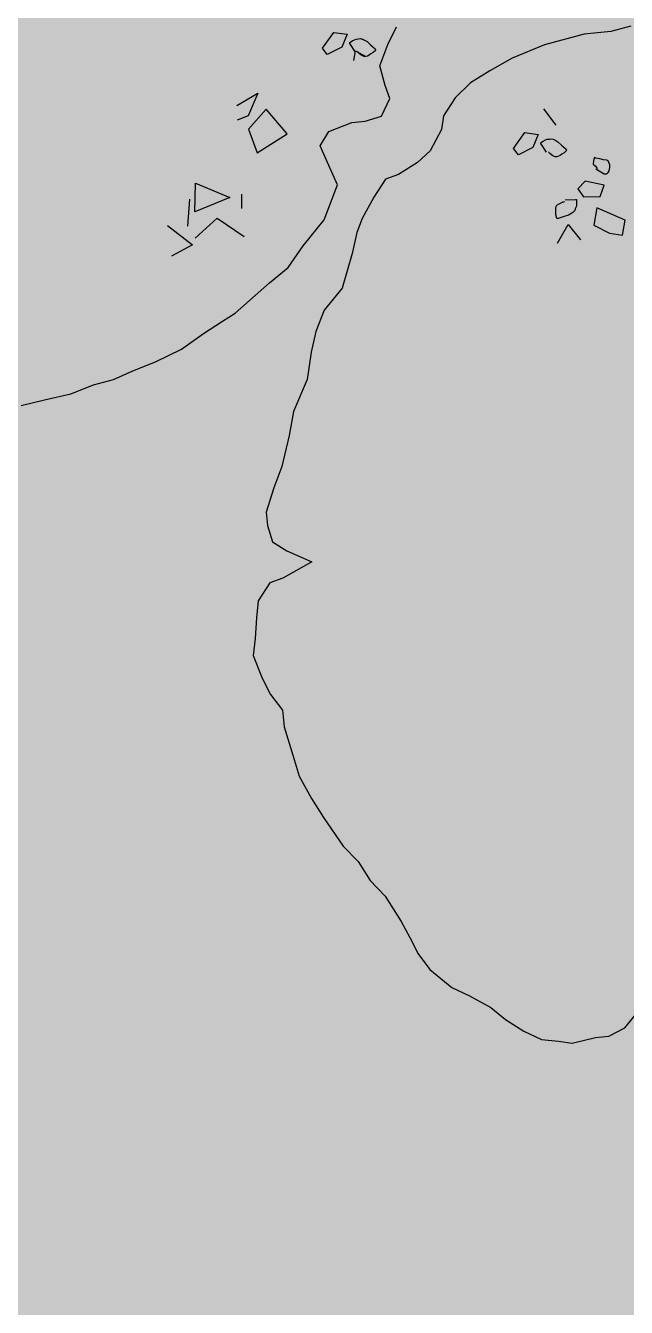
# Model space of a CAD drawing. Header units: metres. Extents: x 71066629 to 71645179, y 84793221 to 85208804.
# Drawn here: x 71368757 to 71372679, y 85025695 to 85034060 of the extents above; entities that cross this region are included whole.
import ezdxf

# ---------------------------------------------------------------- set-up
doc = ezdxf.new("R2010")
doc.units = ezdxf.units.M
doc.header["$LTSCALE"] = 1000
for name, color, linetype in [('A_SITEP_PLANT', 85, 'Continuous'), ('G-FRIE-FLWL', 6, 'Continuous'), ('G-PLTG', 105, 'Continuous')]:
    doc.layers.add(name, color=color, linetype=linetype)

# ---------------------------------------------------------------- blocks, each defined once
blk = doc.blocks.new('A$C1F6C256B')
at = {"layer": 'A_SITEP_PLANT'}
for p, q in [((1318.097973540018, 4291.727245808463), (1264.785407084681, 4363.345617559448)), ((1318.097973540018, 4291.727245808463), (1264.785407084681, 4363.345617559448)), ((1131.893351090257, 4190.971924650774), (1180.97796724987, 4259.3547952433)), ((1131.893351090257, 4190.971924650774), (1180.97796724987, 4259.3547952433)), ((1180.97796724987, 4259.3547952433), (1239.312438831316, 4251.565258438088)), ((1180.97796724987, 4259.3547952433), (1239.312438831316, 4251.565258438088)), ((1239.312438831316, 4251.565258438088), (1216.066580242769, 4195.043071364839)), ((1239.312438831316, 4251.565258438088), (1216.066580242769, 4195.043071364839)), ((1153.378962853807, 4162.947876524821), (1131.893351090257, 4190.971924650774)), ((1153.378962853807, 4162.947876524821), (1131.893351090257, 4190.971924650774)), ((1216.066580242769, 4195.043071364839), (1153.378962853807, 4162.947876524821)), ((1216.066580242769, 4195.043071364839), (1153.378962853807, 4162.947876524821)), ((1443.599912244768, 4047.569325305172), (1412.406469291018, 4015.14843804267)), ((1443.599912244768, 4047.569325305172), (1412.406469291018, 4015.14843804267)), ((1527.147797315032, 4031.345237376518), (1443.599912244768, 4047.569325305172)), ((1527.147797315032, 4031.345237376518), (1443.599912244768, 4047.569325305172)), ((1508.979310402123, 3981.800584983721), (1527.147797315032, 4031.345237376518)), ((1508.979310402123, 3981.800584983721), (1527.147797315032, 4031.345237376518)), ((1412.406469291018, 4015.14843804267), (1437.551128740248, 3979.799049899768)), ((1412.406469291018, 4015.14843804267), (1437.551128740248, 3979.799049899768)), ((1437.551128740248, 3979.799049899768), (1508.979310402123, 3981.800584983721)), ((1437.551128740248, 3979.799049899768), (1508.979310402123, 3981.800584983721)), ((1494.476424120192, 3932.00725420806), (1481.948406350101, 3857.120886165416)), ((1494.476424120192, 3932.00725420806), (1481.948406350101, 3857.120886165416)), ((1618.293994075386, 3878.891576869588), (1494.476424120192, 3932.00725420806)), ((1618.293994075386, 3878.891576869588), (1494.476424120192, 3932.00725420806)), ((1323.758009000041, 3777.950554907555), (1370.373561948189, 3859.040769412183)), ((1323.758009000041, 3777.950554907555), (1370.373561948189, 3859.040769412183)), ((1370.373561948189, 3859.040769412183), (1423.29154575523, 3793.454137153924)), ((1370.373561948189, 3859.040769412183), (1423.29154575523, 3793.454137153924)), ((1481.948406350101, 3857.120886165416), (1549.887928289943, 3821.749297759758)), ((1481.948406350101, 3857.120886165416), (1549.887928289943, 3821.749297759758)), ((1606.878234266653, 3813.219474645012), (1618.293994075386, 3878.891576869588)), ((1606.878234266653, 3813.219474645012), (1618.293994075386, 3878.891576869588)), ((1423.29154575523, 3793.454137153924), (1423.29154575523, 3793.454137153924)), ((1423.29154575523, 3793.454137153924), (1423.29154575523, 3793.454137153924)), ((1549.887928289943, 3821.749297759758), (1606.878234266653, 3813.219474645012)), ((1549.887928289943, 3821.749297759758), (1606.878234266653, 3813.219474645012)), ((4362.374460244144, 1692.660910485021), (4411.439256298356, 1761.244300278515)), ((4362.374460244144, 1692.660910485021), (4411.439256298356, 1761.244300278515)), ((4411.439256298356, 1761.244300278515), (4469.773729034583, 1753.454762452893)), ((4411.439256298356, 1761.244300278515), (4469.773729034583, 1753.454762452893)), ((4469.773729034583, 1753.454762452893), (4446.628128945537, 1696.942484908534)), ((4469.773729034583, 1753.454762452893), (4446.628128945537, 1696.942484908534)), ((4383.840251902293, 1664.837381707796), (4362.374460244144, 1692.660910485021)), ((4383.840251902293, 1664.837381707796), (4362.374460244144, 1692.660910485021)), ((4446.628128945537, 1696.942484908534), (4383.840251902293, 1664.837381707796)), ((4446.628128945537, 1696.942484908534), (4383.840251902293, 1664.837381707796)), ((4499.575059859955, 1639.248187434831), (4505.934828345315, 1681.356015521102)), ((4499.575059859955, 1639.248187434831), (4505.934828345315, 1681.356015521102)), ((4505.934828345315, 1681.356015521102), (4551.686163202918, 1655.527893246123)), ((4505.934828345315, 1681.356015521102), (4551.686163202918, 1655.527893246123)), ((3990.500249236299, 1442.854526510957), (4081.182272667066, 1496.735228572099)), ((3990.500249236299, 1442.854526510957), (4081.182272667066, 1496.735228572099)), ((4081.182272667066, 1496.735228572099), (4038.714726655279, 1398.251289233274)), ((4081.182272667066, 1496.735228572099), (4038.714726655279, 1398.251289233274)), ((4038.714726655279, 1398.251289233274), (3990.969239438826, 1379.77088467477)), ((4038.714726655279, 1398.251289233274), (3990.969239438826, 1379.77088467477)), ((4117.607187510177, 1427.088721770066), (4041.172601486964, 1340.625059913204)), ((4117.607187510177, 1427.088721770066), (4041.172601486964, 1340.625059913204)), ((4209.687004889944, 1320.455025616218), (4117.607187510177, 1427.088721770066)), ((4209.687004889944, 1320.455025616218), (4117.607187510177, 1427.088721770066)), ((4041.172601486964, 1340.625059913204), (4077.978117854393, 1236.417579427798)), ((4041.172601486964, 1340.625059913204), (4077.978117854393, 1236.417579427798)), ((4077.978117854393, 1236.417579427798), (4209.687004889944, 1320.455025616218)), ((4077.978117854393, 1236.417579427798), (4209.687004889944, 1320.455025616218)), ((3807.018616707297, 979.9776143164781), (3810.669266233046, 1105.784976576309)), ((3807.018616707297, 979.9776143164781), (3810.669266233046, 1105.784976576309)), ((3810.669266233046, 1105.784976576309), (3959.439359207929, 1042.795181851747)), ((3810.669266233046, 1105.784976576309), (3959.439359207929, 1042.795181851747)), ((3776.848298322759, 918.3546207799227), (3785.037583198457, 1036.113674856431)), ((3776.848298322759, 918.3546207799227), (3785.037583198457, 1036.113674856431)), ((3959.439359207929, 1042.795181851747), (3807.018616707297, 979.9776143164781)), ((3959.439359207929, 1042.795181851747), (3807.018616707297, 979.9776143164781)), ((4011.656891218503, 994.5380742211419), (4011.187901526224, 1057.621716701979)), ((4011.656891218503, 994.5380742211419), (4011.187901526224, 1057.621716701979)), ((3808.029772088514, 866.3675454693148), (3904.157781457179, 952.1490451314603)), ((3808.029772088514, 866.3675454693148), (3904.157781457179, 952.1490451314603)), ((3904.157781457179, 952.1490451314603), (4021.654186312401, 872.9143300396972)), ((3904.157781457179, 952.1490451314603), (4021.654186312401, 872.9143300396972)), ((3688.51409454376, 920.5503740145068), (3797.270202610758, 836.6082777398406)), ((3688.51409454376, 920.5503740145068), (3797.270202610758, 836.6082777398406)), ((3797.270202610758, 836.6082777398406), (3704.970103476721, 786.8160972287878)), ((3797.270202610758, 836.6082777398406), (3704.970103476721, 786.8160972287878))]:
    blk.add_line(p, q, dxfattribs=at)
for points in [[(1642.305664752203, 4721.926305813075), (1556.382073184126, 4698.663585379749), (1439.765333458432, 4687.137301912531), (1267.807040899759, 4640.801579416671), (1126.351758878562, 4582.712403277168), (1028.699635377969, 4528.748435532529), (945.549205326126, 4476.422053269635), (878.4789468033123, 4410.913125867752), (827.356295871723, 4332.412803338433), (818.5908894624445, 4272.666669974831), (768.921014415333, 4179.539820859034), (714.9463471671334, 4129.894665983651), (631.803126731771, 4077.567220263795), (575.0354790056008, 4057.186244616838), (523.9128280024161, 3978.68592192579), (474.2627719888114, 3885.358555483108), (450.850324730156, 3824.36719942966), (430.3491767723463, 3733.920882148901), (408.3824696831871, 3658.302304325247), (386.4355815559393, 3582.483208958671), (307.7082624550094, 3486.484350815736), (272.5798926819116, 3394.592293437483), (252.0589258337859, 3304.346493717283), (234.4364749674569, 3184.846945703437), (174.5682365890243, 3046.399972258864), (155.493009838101, 2941.526950759377), (124.7608963397215, 2806.162239437108), (89.71824310789816, 2714.481130562898), (56.03561357589206, 2607.961851351254), (61.77911023132037, 2549.852240093344), (83.61538768949686, 2478.360629601783), (146.1463511046022, 2440.431476439466), (253.997510519519, 2392.213385480893), (128.6153643845464, 2320.940968659212), (71.74921679752879, 2300.550257387659), (20.62656586657977, 2222.049934777431), (13.2154354804079, 2147.667539355782), (7.321690448035952, 2058.867479724402), (0.002024136018008, 1984.49412459007), (39.14035925449571, 1885.373097831995), (75.49814933928428, 1815.318555576203), (126.4707256511902, 1746.907448278682), (133.6796076080063, 1673.971856564633), (155.4172115197289, 1602.472269467224), (177.2338440620806, 1531.179417454725), (198.9714479016257, 1459.679830276844), (252.7370048359153, 1362.004543759744), (305.1482856743969, 1278.965519363468), (390.9609190578922, 1154.92105175191), (456.4551817540778, 1087.945253680053), (508.7944697493222, 1004.700189383439), (574.2954203562695, 937.7286046498921), (609.2148536454188, 882.2984616172907), (644.127251292346, 826.8676231847785), (680.4917294316692, 756.8172939975339), (716.8569028186612, 686.7599291134393), (767.7306316820323, 618.3426041385392), (863.8463973519974, 539.420811531425), (941.004756412236, 502.9356396010262), (1034.228346352058, 453.2753263484337), (1098.185752463935, 400.9141919470276), (1176.880620377022, 349.8178741494485), (1254.058450668294, 313.1357026864716), (1328.325329246116, 305.9049743505893), (1388.075921456854, 297.0405466816446), (1488.626734983875, 321.7490070864151), (1546.931587025989, 327.5118011157319), (1616.900187628286, 363.7687392335793), (1682.623727331346, 443.9093473517278)], [(1275.627086627472, 4173.815905408759), (1251.848739111505, 4211.730054174346), (1250.969436887768, 4213.465432038094), (1250.229151814012, 4214.809597481974), (1253.678788076271, 4217.779196506919), (1261.457894387306, 4221.986621536926), (1271.621917139914, 4227.644627554313), (1279.098735588486, 4230.81334516505), (1289.096590515168, 4230.991617881868), (1295.40965750441, 4232.62797695896), (1304.74354291975, 4230.314459499612), (1307.146829766571, 4229.53961617325), (1312.413894927479, 4227.428015078127), (1325.928858308238, 4219.659489149141), (1340.798430910043, 4205.346683892916), (1361.895342663222, 4187.400931392884), (1363.534401119512, 4184.124388399767), (1364.495022698306, 4182.599524501217), (1360.643187497568, 4178.577790700365), (1353.241805173981, 4171.573030626372), (1343.077782565088, 4165.915024546208), (1334.83585628873, 4160.244520426088), (1327.839000897599, 4156.316888669681), (1321.205054252758, 4153.838908700826), (1313.892607270565, 4154.128535494965), (1304.120377056301, 4158.828443558538), (1290.967974618194, 4168.050139294501), (1288.966355075536, 4169.873512543389), (1287.246509114339, 4172.943146307225), (1286.767425493919, 4173.702147376811), (1285.607450586278, 4176.219689219026)], [(1275.627086627472, 4173.815905408759), (1251.848739111505, 4211.730054174346), (1250.969436887768, 4213.465432038094), (1250.229151814012, 4214.809597481974), (1253.678788076271, 4217.779196506919), (1261.457894387306, 4221.986621536926), (1271.621917139914, 4227.644627554313), (1279.098735588486, 4230.81334516505), (1289.096590515168, 4230.991617881868), (1295.40965750441, 4232.62797695896), (1304.74354291975, 4230.314459499612), (1307.146829766571, 4229.53961617325), (1312.413894927479, 4227.428015078127), (1325.928858308238, 4219.659489149141), (1340.798430910043, 4205.346683892916), (1361.895342663222, 4187.400931392884), (1363.534401119512, 4184.124388399767), (1364.495022698306, 4182.599524501217), (1360.643187497568, 4178.577790700365), (1353.241805173981, 4171.573030626372), (1343.077782565088, 4165.915024546208), (1334.83585628873, 4160.244520426088), (1327.839000897599, 4156.316888669681), (1321.205054252758, 4153.838908700826), (1313.892607270565, 4154.128535494965), (1304.120377056301, 4158.828443558538), (1290.967974618194, 4168.050139294501), (1288.966355075536, 4169.873512543389), (1287.246509114339, 4172.943146307225), (1286.767425493919, 4173.702147376811), (1285.607450586278, 4176.219689219026)], [(1490.44396796485, 4101.774085758516), (1527.344340312586, 4080.534451371496), (1532.834069900273, 4080.267145426624), (1536.381004613184, 4080.212768221071), (1538.124446159345, 4080.992517290317), (1541.914496335609, 4083.590809898218), (1543.68008476618, 4086.1950350923), (1548.317131029209, 4093.530447860365), (1551.278625171632, 4107.58444686691), (1551.632291299175, 4119.35237497298), (1547.336139428313, 4129.044460892095), (1543.998217826185, 4136.202617039031), (1538.752483211516, 4139.122679577442), (1523.566838828207, 4140.253938091279), (1508.525562902505, 4145.036935877899), (1489.676461344469, 4148.434742356884), (1485.230405518261, 4150.425014833804), (1483.628024628153, 4150.266637093155), (1480.486995974498, 4137.004798532697), (1479.288130049361, 4122.521139171062), (1480.948171536555, 4120.05657557727), (1487.975536992541, 4115.490320378478), (1493.155362588121, 4107.100434102089), (1498.459390019532, 4102.56632215617)], [(1490.44396796485, 4101.774085758516), (1527.344340312586, 4080.534451371496), (1532.834069900273, 4080.267145426624), (1536.381004613184, 4080.212768221071), (1538.124446159345, 4080.992517290317), (1541.914496335609, 4083.590809898218), (1543.68008476618, 4086.1950350923), (1548.317131029209, 4093.530447860365), (1551.278625171632, 4107.58444686691), (1551.632291299175, 4119.35237497298), (1547.336139428313, 4129.044460892095), (1543.998217826185, 4136.202617039031), (1538.752483211516, 4139.122679577442), (1523.566838828207, 4140.253938091279), (1508.525562902505, 4145.036935877899), (1489.676461344469, 4148.434742356884), (1485.230405518261, 4150.425014833804), (1483.628024628153, 4150.266637093155), (1480.486995974498, 4137.004798532697), (1479.288130049361, 4122.521139171062), (1480.948171536555, 4120.05657557727), (1487.975536992541, 4115.490320378478), (1493.155362588121, 4107.100434102089), (1498.459390019532, 4102.56632215617)], [(1357.655395998212, 3967.248833671154), (1402.396260361944, 3969.038783930184), (1404.119598314923, 3969.00664058706), (1405.942315493478, 3968.984319783165), (1406.798838613148, 3964.415573714272), (1406.548391434597, 3955.691440926196), (1406.294452192378, 3943.929817555909), (1405.282736980764, 3935.73787074053), (1400.465055309353, 3927.166193862737), (1398.554218983685, 3920.910142390785), (1392.27462220093, 3913.813782051526), (1390.309680297214, 3912.202234639263), (1385.797715451452, 3908.72268330594), (1372.304766496353, 3900.91336235404), (1352.443665095314, 3895.106812188489), (1326.226651276928, 3886.03985722363), (1322.780854808923, 3886.104230834055), (1320.977077083197, 3885.925947225653), (1319.320527515258, 3891.428001303022), (1316.827273933042, 3901.298283906246), (1317.081213175145, 3913.059907204908), (1316.411556208448, 3922.907956080773), (1316.62120153819, 3931.020627021062), (1317.751482790278, 3938.012986834307), (1321.404248933599, 3944.039808435017), (1330.507454616658, 3950.196841057303), (1345.000947489636, 3957.092672944884), (1347.666536471748, 3957.761089935521), (1351.213471184019, 3957.706712658226), (1352.114920292574, 3957.795811000339), (1354.77899768966, 3957.455248996645)], [(1357.655395998212, 3967.248833671154), (1402.396260361944, 3969.038783930184), (1404.119598314923, 3969.00664058706), (1405.942315493478, 3968.984319783165), (1406.798838613148, 3964.415573714272), (1406.548391434597, 3955.691440926196), (1406.294452192378, 3943.929817555909), (1405.282736980764, 3935.73787074053), (1400.465055309353, 3927.166193862737), (1398.554218983685, 3920.910142390785), (1392.27462220093, 3913.813782051526), (1390.309680297214, 3912.202234639263), (1385.797715451452, 3908.72268330594), (1372.304766496353, 3900.91336235404), (1352.443665095314, 3895.106812188489), (1326.226651276928, 3886.03985722363), (1322.780854808923, 3886.104230834055), (1320.977077083197, 3885.925947225653), (1319.320527515258, 3891.428001303022), (1316.827273933042, 3901.298283906246), (1317.081213175145, 3913.059907204908), (1316.411556208448, 3922.907956080773), (1316.62120153819, 3931.020627021062), (1317.751482790278, 3938.012986834307), (1321.404248933599, 3944.039808435017), (1330.507454616658, 3950.196841057303), (1345.000947489636, 3957.092672944884), (1347.666536471748, 3957.761089935521), (1351.213471184019, 3957.706712658226), (1352.114920292574, 3957.795811000339), (1354.77899768966, 3957.455248996645)], [(3051.933987381112, 137.759807368886), (3152.477765193733, 162.4675725090783), (3267.569736191654, 188.4143425811781), (3366.77330926637, 227.7597605788906), (3452.689865192108, 251.0217855407973), (3537.286383144965, 288.7174280232284), (3636.384420644376, 328.0524149878474), (3748.6904468789, 383.2640597687277), (3844.916475342005, 451.6564908138243), (3928.060217338731, 503.9786597924831), (3983.401596270211, 538.7898576867883), (4132.17671836121, 671.2506301573594), (4213.874024797755, 738.2070566572947), (4278.079831488082, 832.7688466453692), (4370.08661053417, 944.8556792375748), (4405.117002007785, 1036.732724169531), (4428.50945640303, 1097.926356640295), (4390.718709540612, 1182.406908011588), (4352.927267071442, 1266.894495034532), (4390.84913888399, 1329.517096443568), (4490.045676315786, 1368.861818969512), (4548.259064282989, 1374.615572783223), (4619.771904915688, 1396.255024619954), (4656.240653185057, 1473.507670265914), (4635.948789370421, 1530.380035592505), (4612.686416731565, 1616.300109303615), (4647.716460545955, 1708.18067211975), (4684.310215620266, 1785.24674912254)], [(4506.128014097165, 1675.304374841653), (4482.329847690941, 1713.419041104702), (4481.570623236301, 1714.963811032707), (4480.711487562221, 1716.495153460885), (4484.179715618142, 1719.267666020605), (4492.039261701808, 1723.685518011073), (4502.303543118062, 1729.353433419368), (4509.800180528953, 1732.321633550688), (4519.658138867817, 1732.89103176372), (4526.111102516588, 1734.136265425768), (4535.30543900386, 1732.210355506104), (4537.808636782749, 1731.448939590104), (4542.975443280826, 1729.327429023018), (4556.510225551203, 1721.358385533415), (4571.379798296781, 1707.04558030417), (4592.47670990607, 1689.099827786005), (4594.115768506832, 1685.823284945917), (4594.956312315771, 1684.489028829936), (4591.144115111034, 1680.066260150925), (4583.84299145086, 1673.07140946819), (4573.578710034722, 1667.403494059894), (4565.397404785093, 1662.143934245018), (4558.40089698229, 1658.212784604315), (4551.686162760539, 1655.527895621868), (4544.493793475383, 1655.626914408757), (4534.702092030842, 1660.523822220479), (4521.56950855453, 1669.545000332815), (4519.54772239062, 1671.57240886477), (4517.728844791069, 1674.628702276939), (4517.328973918629, 1675.60156126786), (4516.088559165655, 1677.908676149265)], [(4506.128014097165, 1675.304374841653), (4482.329847690941, 1713.419041104702), (4481.570623236301, 1714.963811032707), (4480.711487562221, 1716.495153460885), (4484.179715618142, 1719.267666020605), (4492.039261701808, 1723.685518011073), (4502.303543118062, 1729.353433419368), (4509.800180528953, 1732.321633550688), (4519.658138867817, 1732.89103176372), (4526.111102516588, 1734.136265425768), (4535.30543900386, 1732.210355506104), (4537.808636782749, 1731.448939590104), (4542.975443280826, 1729.327429023018), (4556.510225551203, 1721.358385533415), (4571.379798296781, 1707.04558030417), (4592.47670990607, 1689.099827786005), (4594.115768506832, 1685.823284945917), (4594.956312315771, 1684.489028829936), (4591.144115111034, 1680.066260150925), (4583.84299145086, 1673.07140946819), (4573.578710034722, 1667.403494059894), (4565.397404785093, 1662.143934245018), (4558.40089698229, 1658.212784604315), (4551.686162760539, 1655.527895621868), (4544.493793475383, 1655.626914408757), (4534.702092030842, 1660.523822220479), (4521.56950855453, 1669.545000332815), (4519.54772239062, 1671.57240886477), (4517.728844791069, 1674.628702276939), (4517.328973918629, 1675.60156126786), (4516.088559165655, 1677.908676149265)]]:
    blk.add_lwpolyline(points, dxfattribs=at)
for points in [[(1131.89335030329, 4190.971926654224), (1131.89335030329, 4190.971926654224)], [(1131.89335030329, 4190.971926654224), (1131.89335030329, 4190.971926654224)], [(4362.374458883191, 1692.660913584434), (4362.374458883191, 1692.660913584434)], [(4362.374458883191, 1692.660913584434), (4362.374458883191, 1692.660913584434)]]:
    blk.add_lwpolyline(points, close=True, dxfattribs=at)

msp = doc.modelspace()

# ---------------------------------------------------------------- hatches: boundary and pattern name
at = {"layer": 'G-FRIE-FLWL'}
h = msp.add_hatch(dxfattribs=at)
h.set_pattern_fill('AR-HBONE', color=256, scale=1000, style=0)
h.set_pattern_definition([(45, (0, 0), (5.55e-14, 862.1045876226387), [1828.8, -609.6]), (135, (431.052, 431.052), (5.55e-14, 862.1045876226387), [1828.8, -609.6])])
edge = h.paths.add_edge_path()
edge.add_line((71320791.48423149, 85104859.34594029), (71320791.48423149, 85098859.352251))
edge.add_line((71320791.48423149, 85098859.352251), (71409191.48669386, 85098859.33353661))
edge.add_arc((71409191.48415345, 85086859.3325034), 12000.00103322136, 4.933266893658583e-06, 89.99998787041687, ccw=False)
edge.add_line((71421191.48518667, 85086859.33353661), (71421191.4851866, 85029459.32375132))
edge.add_line((71421191.4851866, 85029459.32375132), (71427191.48518665, 85029459.32375132))
edge.add_line((71427191.48518665, 85029459.32375132), (71427191.48518667, 85086859.32976861))
edge.add_arc((71409191.48141867, 85086859.32976861), 18000.00376799336, 359.9999999999851, 449.9999808097454)
edge.add_line((71409191.48744747, 85104859.33353661), (71320791.48423149, 85104859.34594029))
at = {"layer": 'G-PLTG'}
h = msp.add_hatch(dxfattribs=at)
h.set_pattern_fill('CROSS', color=256, scale=500, style=0)
h.set_pattern_definition([(0, (0, 0), (793.75, 793.75), [396.875, -1190.625]), (90, (198.4375, -198.4375), (-793.75, 793.75), [396.875, -1190.625])])
h.paths.add_polyline_path([(71319266.16420974, 85061914.20373057), (71338259.79781386, 85064922.49975866), (71337581.37041855, 85069205.92175344), (71314395.56959212, 85065533.65166606), (71315881.2589365, 85056153.37831788), (71294500.83823174, 85052767.05234197), (71295617.83755454, 85045714.59619378), (71312696.30574921, 85048419.55982737), (71313572.33875631, 85042888.50511622), (71296493.87056583, 85040183.54148757), (71299649.65172836, 85020258.72341262), (71318608.1060342, 85020100.38491496), (71380689.756445, 85019539.15440606), (71377332.34291835, 85040737.02916977), (71356552.9134006, 85037445.89085911), (71358430.12698108, 85025593.63077186), (71331762.56001942, 85021369.90310389), (71328477.43625359, 85042111.35825635), (71322551.2879756, 85041172.74857809)])

# ---------------------------------------------------------------- block references
at = {"layer": 'A_SITEP_PLANT', "xscale": 1.5, "yscale": 1.5, "zscale": 1.5}
for p in [(71364150.76904033, 85031374.63513067), (71370243.399199, 85026973.16742548)]:
    msp.add_blockref('A$C1F6C256B', p, dxfattribs=at)

doc.saveas('drawing.dxf')
